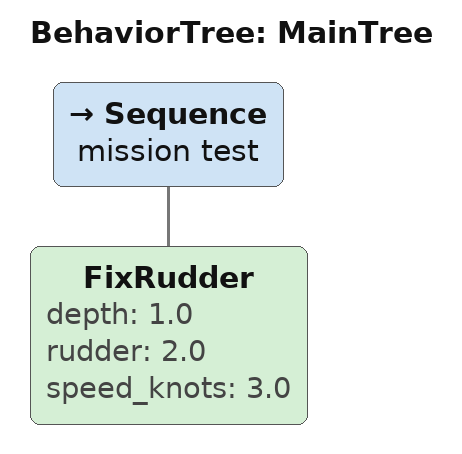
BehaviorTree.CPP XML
<!-- This file is used for testing  -->

<root main_tree_to_execute = "MainTree" >
  <BehaviorTree ID="MainTree">
    <Sequence name="mission test">
      <FixRudder
          depth="1.0"
          rudder="2.0"
          speed_knots="3.0"/>
    </Sequence>
  </BehaviorTree>
</root>
